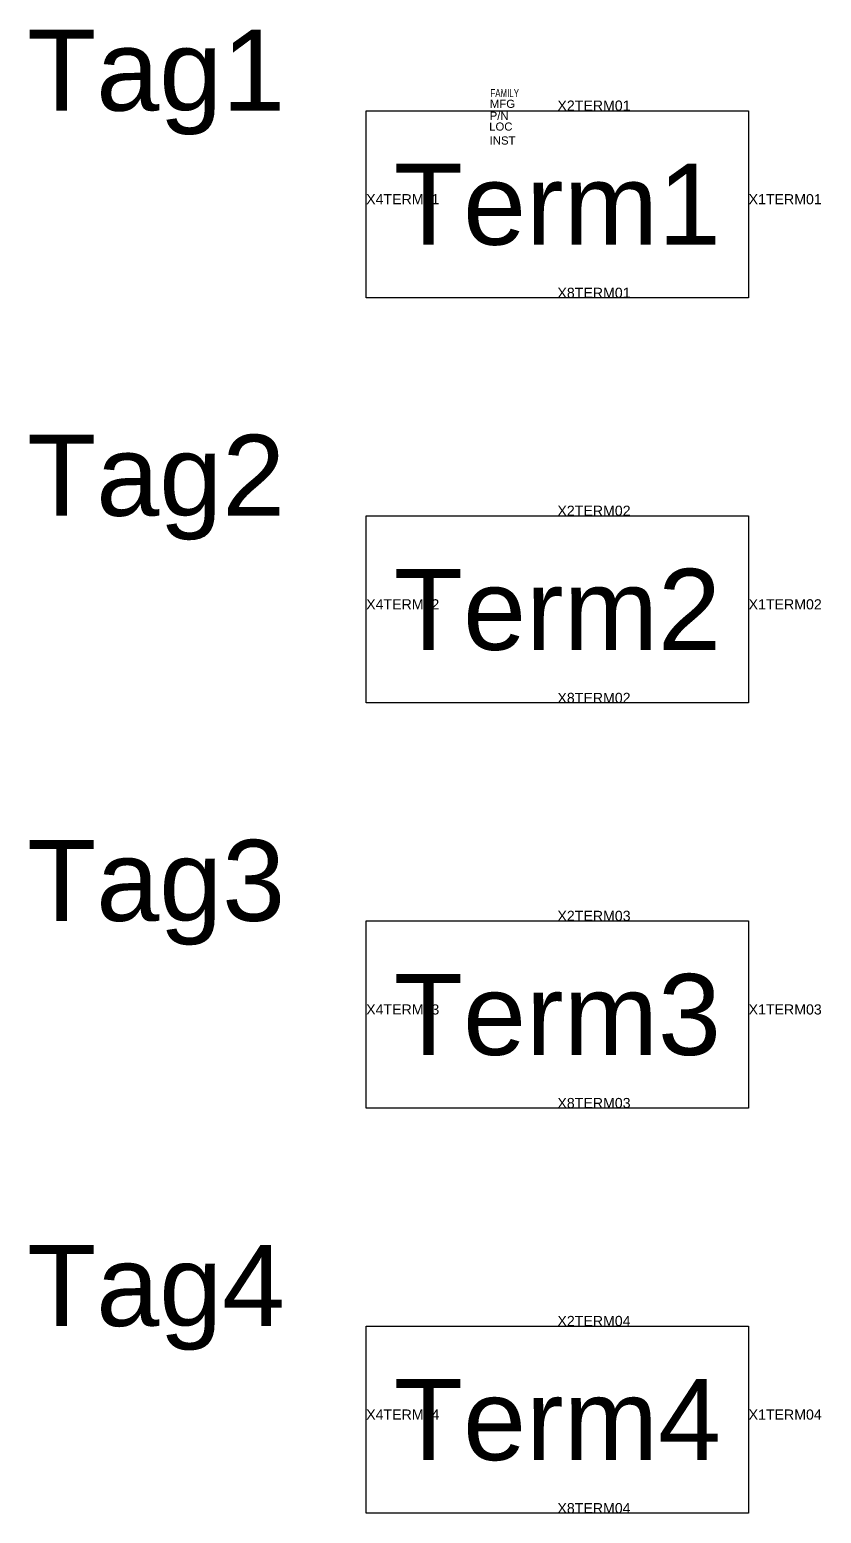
# Model space of a CAD drawing. Header units: inches. Extents: x -3.88 to 0.09, y -1.62 to 0.22.
# Drawn here: x -0.887 to 0.09, y -1.616 to 0.215 of the extents above; entities outside this region: 3.
import ezdxf
from ezdxf.enums import TextEntityAlignment as Align

# ---------------------------------------------------------------- set-up
doc = ezdxf.new("R2010")
doc.units = ezdxf.units.IN
doc.header["$MEASUREMENT"] = 0
doc.styles.add('INERCONNECT TABLES', font='arial.ttf', dxfattribs={"height": 0.1})
doc.styles.add('WD', font='arial.ttf', dxfattribs={"height": 1})

msp = doc.modelspace()

# ---------------------------------------------------------------- linework, layer by layer
for points in [[(-0.4719, 0.1155), (0, 0.1155), (0, -0.1155), (-0.4719, -0.1155)], [(-0.4719, -0.3845), (0, -0.3845), (0, -0.6155), (-0.4719, -0.6155)], [(-0.4719, -0.8845), (0, -0.8845), (0, -1.1155), (-0.4719, -1.1155)], [(-0.4719, -1.3845), (0, -1.3845), (0, -1.6155), (-0.4719, -1.6155)]]:
    msp.add_lwpolyline(points, close=True)

# ---------------------------------------------------------------- texts
at = {"linetype": 'Continuous', "style": 'INERCONNECT TABLES', "flags": 8}
for tag, p in [('Tag1', (-0.5719, 0.1655)), ('Tag2', (-0.5719, -0.3345)), ('Desc2', (-3.5, -0.75)), ('Tag3', (-0.5719, -0.8345)), ('Desc3', (-3.5, -0.9)), ('Tag4', (-0.5719, -1.3345))]:
    msp.add_attdef(tag, text='', height=0.1, dxfattribs=at).set_placement(p, align=Align.MIDDLE_RIGHT)
at = {"linetype": 'Continuous', "style": 'INERCONNECT TABLES', "flags": 9}
msp.add_attdef('MFG', text='', height=0.01, dxfattribs=at).set_placement((-0.2882, 0.119), align=Align.RIGHT)
at = {"style": 'WD', "width": 0.7, "flags": 9}
msp.add_attdef('FAMILY', (-0.3186, 0.1323), '', height=0.01, dxfattribs=at)
at = {"linetype": 'Continuous', "style": 'INERCONNECT TABLES', "flags": 9}
for tag, p in [('P/N', (-0.3195, 0.1042)), ('LOC', (-0.3201, 0.0909)), ('INST', (-0.3195, 0.0737))]:
    msp.add_attdef(tag, p, '', height=0.01, dxfattribs=at)
at = {"style": 'WD', "flags": 9}
for tag, p in [('X2TERM01', (-0.2359, 0.1155)), ('X4TERM01', (-0.4719, 0)), ('X1TERM01', (0, 0)), ('X8TERM01', (-0.2359, -0.1155)), ('X2TERM02', (-0.2359, -0.3845)), ('X4TERM02', (-0.4719, -0.5)), ('X1TERM02', (0, -0.5)), ('X8TERM02', (-0.2359, -0.6155)), ('X2TERM03', (-0.2359, -0.8845)), ('X4TERM03', (-0.4719, -1)), ('X1TERM03', (0, -1)), ('X8TERM03', (-0.2359, -1.1155)), ('X2TERM04', (-0.2359, -1.3845)), ('X4TERM04', (-0.4719, -1.5)), ('X1TERM04', (0, -1.5)), ('X8TERM04', (-0.2359, -1.6155))]:
    msp.add_attdef(tag, p, '', height=0.0125, dxfattribs=at)
at = {"linetype": 'Continuous', "style": 'INERCONNECT TABLES', "flags": 8}
for tag, p in [('Term1', (-0.2359, 0)), ('Term2', (-0.2359, -0.5)), ('Term3', (-0.2359, -1)), ('Term4', (-0.2359, -1.5))]:
    msp.add_attdef(tag, text='', height=0.1, dxfattribs=at).set_placement(p, align=Align.MIDDLE_CENTER)
at = {"style": 'INERCONNECT TABLES', "flags": 8}
msp.add_attdef('Desc1', text='', height=0.1, dxfattribs=at).set_placement((-3.5, -0.6), align=Align.MIDDLE_RIGHT)

doc.saveas('drawing.dxf')
